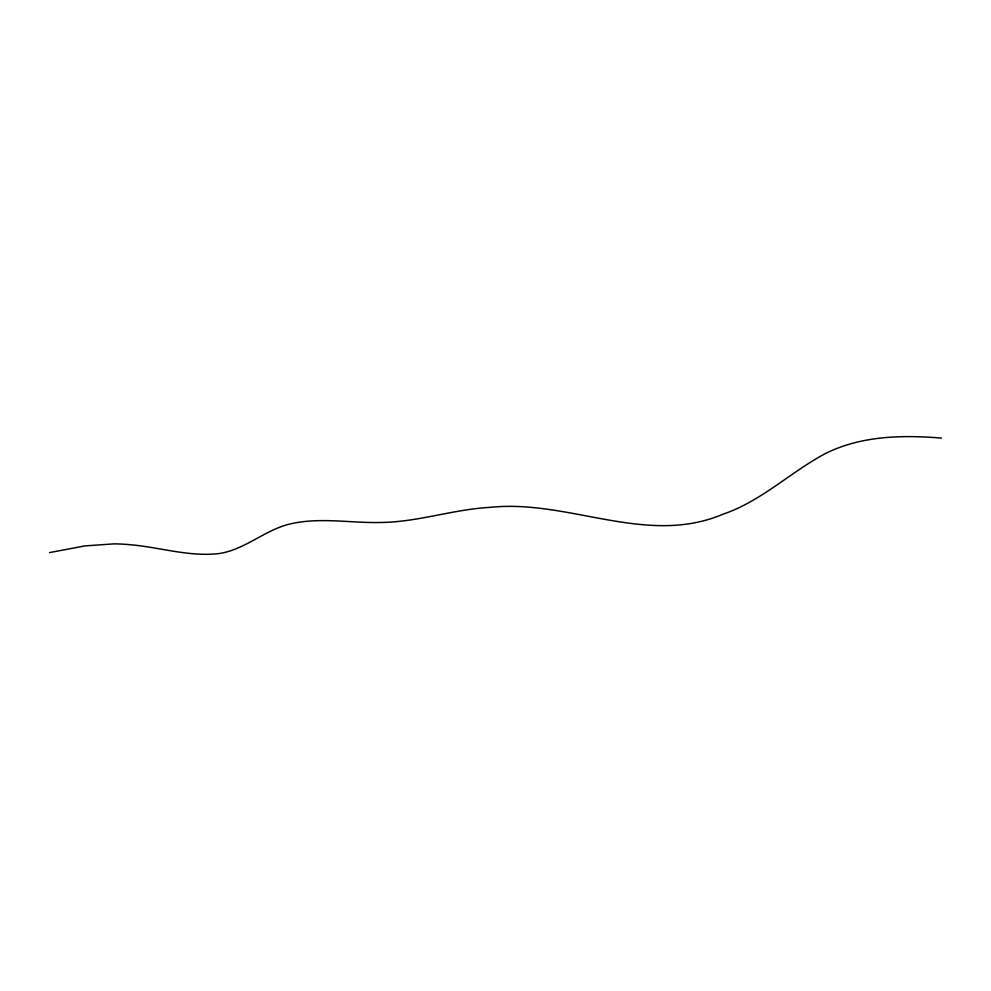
<?xml version="1.0" encoding="UTF-8"?>
<svg xmlns="http://www.w3.org/2000/svg" width="991" height="991" viewBox="0 0 991 991"><rect width="100%" height="100%" fill="white"/><g stroke="black" fill="none" stroke-linecap="round" stroke-linejoin="round"><path stroke-width="1.49" d="M49.55 552.606L84.805 545.917L113.878 543.873A105.926 58.519 11.7 0 1 130.242 544.728C159.799 547.255 189.021 556.992 218.887 553.585C243.315 550.005 262.281 532.365 285.458 525.205C316.34 516.299 348.671 523.223 380.185 522.48C411.835 522.282 442.358 512.942 473.549 508.903A152.651 90.478 2 0 1 491.164 507.281C569.032 499.315 647.123 546.561 723.058 514.168C761.249 501.248 790.36 472.199 825.404 453.556C861.105 435.656 902.454 434.888 941.45 438.084"/></g></svg>
